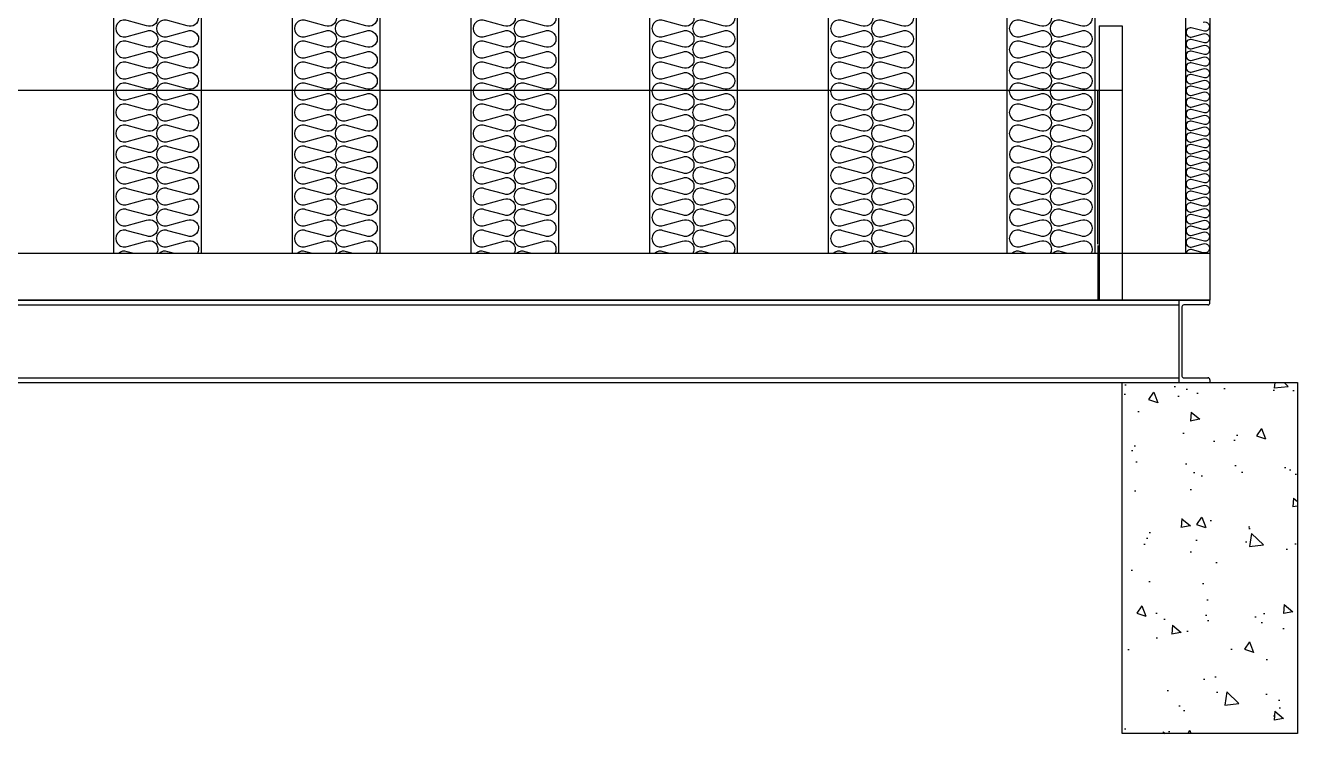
# Model space of a CAD drawing. Header units: millimetres. Extents: x 2113 to 34376, y 2901 to 25715.
# Drawn here: x 7194 to 9368, y 10126 to 11337 of the extents above; entities that cross this region are included whole.
import ezdxf

# ---------------------------------------------------------------- set-up
doc = ezdxf.new("R2010")
doc.units = ezdxf.units.MM
doc.linetypes.add('HIDDEN', pattern=[0.375, 0.25, -0.125])
for name, color, linetype in [('SMS', 220, 'Continuous'), ('냉각탑', 4, 'Continuous'), ('냉각탑_찬넬방진', 1, 'Continuous')]:
    doc.layers.add(name, color=color, linetype=linetype)

# ---------------------------------------------------------------- blocks, each defined once
blk = doc.blocks.new('SP전면')
at = {"color": 7}
for p, q in [((31549.2, -80510.4), (31549.2, -83988.4)), ((31699.2, -80510.4), (31699.2, -83988.4))]:
    blk.add_line(p, q, dxfattribs=at)
at = {"layer": 'SMS', "color": 5}
for points in [[(31625.1, -83585.9, -0.524856), (31605.6, -83599.3), (31572.7, -83590.4, 1.449198), (31572.7, -83617.3), (31605.6, -83608.3, -0.524856), (31625.1, -83621.8, -0.524856), (31605.6, -83635.2), (31572.7, -83626.3, 1.449198), (31572.7, -83653.2), (31605.6, -83644.3, -0.524856), (31625.1, -83657.7, -0.524856), (31605.6, -83671.1), (31572.7, -83662.2, 1.449198), (31572.7, -83689.1), (31605.6, -83680.2, -0.524856), (31625.1, -83693.6, -0.524856), (31605.6, -83707), (31572.7, -83698.1, 1.449198), (31572.7, -83725), (31605.6, -83716.1, -0.524856), (31625.1, -83729.5, -0.524856), (31605.6, -83742.9), (31572.7, -83734, 1.449198), (31572.7, -83760.9), (31605.6, -83752, -0.524856), (31625.1, -83765.4, -0.524856), (31605.6, -83778.8), (31572.7, -83769.9, 1.449198), (31572.7, -83796.8), (31605.6, -83787.9, -0.524856), (31625.1, -83801.3, -0.524856), (31605.6, -83814.8), (31572.7, -83805.9, 1.449198), (31572.7, -83832.7), (31605.6, -83823.8, -0.524856), (31625.1, -83837.2, -0.524856), (31605.6, -83850.7), (31572.7, -83841.8, 1.449198), (31572.7, -83868.6), (31605.6, -83859.7, -0.524856), (31625.1, -83873.1, -0.524856), (31605.6, -83886.6), (31572.7, -83877.7, 1.449198), (31572.7, -83904.5), (31605.6, -83895.6, -0.524856), (31625.1, -83909.1, -0.524856), (31605.6, -83922.5), (31572.7, -83913.6, 1.449198), (31572.7, -83940.4), (31605.6, -83931.5, -0.524856), (31625.1, -83945, -0.524856), (31605.6, -83958.4), (31572.7, -83949.5, 1.449198), (31572.7, -83976.4), (31605.6, -83967.4, -0.524856), (31625.1, -83980.9, -0.1385), (31622.9, -83988.4, -0.1385)], [(31694.7, -83585.9, -0.524856), (31675.2, -83599.3), (31642.3, -83590.4, 1.449198), (31642.3, -83617.3), (31675.2, -83608.3, -0.524856), (31694.7, -83621.8, -0.524856), (31675.2, -83635.2), (31642.3, -83626.3, 1.449198), (31642.3, -83653.2), (31675.2, -83644.3, -0.524856), (31694.7, -83657.7, -0.524856), (31675.2, -83671.1), (31642.3, -83662.2, 1.449198), (31642.3, -83689.1), (31675.2, -83680.2, -0.524856), (31694.7, -83693.6, -0.524856), (31675.2, -83707), (31642.3, -83698.1, 1.449198), (31642.3, -83725), (31675.2, -83716.1, -0.524856), (31694.7, -83729.5, -0.524856), (31675.2, -83742.9), (31642.3, -83734, 1.449198), (31642.3, -83760.9), (31675.2, -83752, -0.524856), (31694.7, -83765.4, -0.524856), (31675.2, -83778.8), (31642.3, -83769.9, 1.449198), (31642.3, -83796.8), (31675.2, -83787.9, -0.524856), (31694.7, -83801.3, -0.524856), (31675.2, -83814.8), (31642.3, -83805.9, 1.449198), (31642.3, -83832.7), (31675.2, -83823.8, -0.524856), (31694.7, -83837.2, -0.524856), (31675.2, -83850.7), (31642.3, -83841.8, 1.449198), (31642.3, -83868.6), (31675.2, -83859.7, -0.524856), (31694.7, -83873.1, -0.524856), (31675.2, -83886.6), (31642.3, -83877.7, 1.449198), (31642.3, -83904.5), (31675.2, -83895.6, -0.524856), (31694.7, -83909.1, -0.524856), (31675.2, -83922.5), (31642.3, -83913.6, 1.449198), (31642.3, -83940.4), (31675.2, -83931.5, -0.524856), (31694.7, -83945, -0.524856), (31675.2, -83958.4), (31642.3, -83949.5, 1.449198), (31642.3, -83976.4), (31675.2, -83967.4, -0.524856), (31694.7, -83980.9, -0.1385), (31692.6, -83988.4, -0.1385)], [(31583.8, -83988.4), (31572.7, -83985.4, 0.287554), (31557.7, -83988.4)], [(31653.4, -83988.4), (31642.3, -83985.4, 0.287554), (31627.4, -83988.4)]]:
    blk.add_lwpolyline(points, format="xyb", dxfattribs=at)
blk = doc.blocks.new('3')
at = {"color": 7}
for p, q in [((9176.5, 14466.8), (9176.5, 10946.8)), ((9218.5, 14466.8), (9218.5, 10866.8)), ((9218.5, 10946.8), (5618.5, 10946.8)), ((5618.5, 10866.8), (8373.5, 10866.8)), ((9218.5, 10866.8), (8373.5, 10866.8)), ((9218.5, 10866.8), (8373.5, 10866.8))]:
    blk.add_line(p, q, dxfattribs=at)
for p, q in [((9218.5, 14466.8), (9218.5, 10866.8)), ((9028.9, 11335.6), (9068.3, 11335.6)), ((9028.9, 11335.6), (9028.9, 10866.8)), ((9068.3, 11335.6), (9068.3, 11056.2)), ((9068.3, 11335.6), (9068.3, 10866.8)), ((6109.8, 11225.9), (9068.3, 11225.9)), ((9027, 10962.5), (9027, 11225.9)), ((9027, 10960.6), (9027, 10866.8)), ((5618.5, 10866.8), (8373.5, 10866.8)), ((9068.3, 10866.8), (6069.4, 10866.8)), ((9068.3, 10866.8), (6109.8, 10866.8)), ((8036.3, 10866.8), (7194.4, 10866.8)), ((9068.3, 10866.8), (8038.2, 10866.8)), ((9218.5, 10866.8), (8373.5, 10866.8)), ((8373.5, 10866.8), (9218.5, 10866.8)), ((9218.3, 10866.8), (9178.9, 10866.8)), ((9218.3, 10866.8), (9178.9, 10866.8))]:
    blk.add_line(p, q)
at = {"ltscale": 500, "elevation": 0}
blk.add_lwpolyline([(5618.5, 14466.8), (9218.3, 14466.8), (9218.3, 10866.8), (5618.5, 10866.8)], close=True, dxfattribs=at)
at = {"layer": 'SMS', "color": 5, "elevation": 0}
for points in [[(9206.7, 11342.1, -1.449198), (9206.7, 11327.2), (9188.5, 11332.1, 0.524856), (9177.6, 11324.7, 0.524856), (9188.5, 11317.2), (9206.7, 11322.2, -1.449198), (9206.7, 11307.2), (9188.5, 11312.2, 0.524856), (9177.6, 11304.7, 0.524856), (9188.5, 11297.3), (9206.7, 11302.2, -1.449198), (9206.7, 11287.3), (9188.5, 11292.2, 0.524856), (9177.6, 11284.8, 0.524856), (9188.5, 11277.3), (9206.7, 11282.3, -1.449198), (9206.7, 11267.3), (9188.5, 11272.3, 0.524856), (9177.6, 11264.8, 0.524856), (9188.5, 11257.4), (9206.7, 11262.3, -1.449198), (9206.7, 11247.4), (9188.5, 11252.3, 0.524856), (9177.6, 11244.9, 0.524856), (9188.5, 11237.4), (9206.7, 11242.4, -1.449198), (9206.7, 11227.4), (9188.5, 11232.4, 0.524856), (9177.6, 11224.9, 0.524856), (9188.5, 11217.5), (9206.7, 11222.4, -1.449198), (9206.7, 11207.5), (9188.5, 11212.4, 0.524856), (9177.6, 11205, 0.524856), (9188.5, 11197.5), (9206.7, 11202.5, -1.449198), (9206.7, 11187.5), (9188.5, 11192.5, 0.524856), (9177.6, 11185, 0.524856), (9188.5, 11177.6), (9206.7, 11182.5, -1.449198), (9206.7, 11167.6), (9188.5, 11172.5, 0.524856), (9177.6, 11165.1, 0.524856), (9188.5, 11157.6), (9206.7, 11162.6, -1.449198), (9206.7, 11147.6), (9188.5, 11152.6, 0.524856), (9177.6, 11145.1, 0.524856), (9188.5, 11137.7), (9206.7, 11142.6, -1.449198), (9206.7, 11127.7), (9188.5, 11132.6, 0.524856), (9177.6, 11125.2, 0.524856), (9188.5, 11117.7), (9206.7, 11122.7, -1.449198), (9206.7, 11107.7), (9188.5, 11112.7, 0.524856), (9177.6, 11105.2, 0.524856), (9188.5, 11097.8), (9206.7, 11102.7, -1.449198), (9206.7, 11087.8), (9188.5, 11092.7, 0.524856), (9177.6, 11085.3, 0.524856), (9188.5, 11077.8), (9206.7, 11082.8, -1.449198), (9206.7, 11067.8), (9188.5, 11072.8, 0.524856), (9177.6, 11065.3, 0.524856), (9188.5, 11057.9), (9206.7, 11062.8, -1.449198), (9206.7, 11047.9), (9188.5, 11052.8, 0.524856), (9177.6, 11045.4, 0.524856), (9188.5, 11037.9), (9206.7, 11042.9, -1.449198), (9206.7, 11027.9), (9188.5, 11032.9, 0.524856), (9177.6, 11025.4, 0.524856), (9188.5, 11018), (9206.7, 11022.9, -1.449198), (9206.7, 11008), (9188.5, 11012.9, 0.524856), (9177.6, 11005.5, 0.524856), (9188.5, 10998), (9206.7, 11003, -1.449198), (9206.7, 10988), (9188.5, 10993, 0.524856), (9177.6, 10985.5, 0.417249), (9185.7, 10977.5)], [(9217.3, 10993.5, -0.446849), (9206.7, 10988), (9188.5, 10993, 0.524856), (9177.6, 10985.5, 0.524856), (9188.5, 10978.1), (9206.7, 10983, -1.449198), (9206.7, 10968.1), (9188.5, 10973, 0.524856), (9177.6, 10965.6, 0.524856), (9188.5, 10958.1), (9206.7, 10963.1, -1.449198), (9206.7, 10948.1), (9188.5, 10953.1, 0.476486), (9177.7, 10946.8, 0.476486)]]:
    blk.add_lwpolyline(points, format="xyb", dxfattribs=at)
at = {"layer": '냉각탑', "ltscale": 30}
blk.add_line((6069.4, 10866.8), (9068.3, 10866.8), dxfattribs=at)
at = {"layer": '냉각탑', "color": 6, "linetype": 'HIDDEN'}
for p, q in [((7924.8, 10866.8), (7305.9, 10866.8)), ((7901, 10866.8), (7329.7, 10866.8)), ((9068.3, 10866.8), (8803.9, 10866.8))]:
    blk.add_line(p, q, dxfattribs=at)
at = {"layer": '냉각탑_찬넬방진', "ltscale": 30}
for p, q in [((5671.4, 10858.9), (9165.3, 10858.9)), ((6069.4, 10866.8), (8881, 10866.8)), ((6069.4, 10866.8), (8881, 10866.8)), ((5671.4, 10734.2), (9165.3, 10734.2)), ((5671.4, 10726.2), (9165.3, 10726.2)), ((5671.4, 10726.2), (9165.3, 10726.2))]:
    blk.add_line(p, q, dxfattribs=at)
at = {"layer": '냉각탑_찬넬방진', "ltscale": 150}
for p, q in [((9218.3, 10866.8), (9165.3, 10866.8)), ((9218.3, 10866.8), (9165.3, 10866.8)), ((9218.3, 10866.8), (9165.3, 10866.8)), ((9165.3, 10866.8), (9165.3, 10726.2)), ((9218.3, 10866.8), (9165.3, 10866.8)), ((9170.6, 10855.7), (9170.6, 10737.3)), ((9215.1, 10858.9), (9173.8, 10858.9)), ((9215.1, 10858.9), (9173.8, 10858.9)), ((9218.3, 10862.1), (9218.3, 10866.8)), ((9218.3, 10862.1), (9218.3, 10866.8)), ((9165.3, 10726.2), (9218.3, 10726.2)), ((9173.8, 10734.2), (9215.1, 10734.2)), ((9218.3, 10731), (9218.3, 10726.2))]:
    blk.add_line(p, q, dxfattribs=at)
for centre, start, end in [((9173.8, 10855.7), 90, 180), ((9173.8, 10855.7), 90, 180), ((9215.1, 10862.1), 270, 0), ((9215.1, 10862.1), 270, 0), ((9173.8, 10737.3), 180, 270), ((9215.1, 10731), 0, 90)]:
    blk.add_arc(centre, 3.18, start, end, dxfattribs=at)
for p in [(-24205.2, 94935.2), (-23899.7, 94935.2), (-23594.2, 94935.2), (-23288.7, 94935.2), (-22983.2, 94935.2), (-22677.7, 94935.2)]:
    blk.add_blockref('SP전면', p)

msp = doc.modelspace()

# ---------------------------------------------------------------- hatches: boundary and pattern name
h = msp.add_hatch()
h.set_pattern_fill('AR-CONC', color=4, angle=-90)
h.set_pattern_definition([(320, (-192915.24, 345506.21), (-15.939086, -182.18467), [19.05, -209.55]), (265, (-192915.24, 345506.21), (191.056845, 35.24342), [15.24, -167.64058]), (10.451445, (-192916.57, 345491.03), (175.11775, -146.94125), [16.19001, -178.090245]), (316.1842, (-192864.44, 345506.21), (-42.04233, -271.07904), [28.575, -314.325]), (6.63556, (-192867.94, 345483.62), (247.42612, -237.40413), [24.28502, -267.1356]), (261.18415, (-192864.44, 345506.2), (247.42612, -237.40413), [22.85997, -251.45973]), (291, (-192877.14, 345480.81), (-102.2652, -151.61439), [19.05, -209.55]), (236, (-192877.14, 345480.81), (184.18797, -61.80203), [15.24, -167.64]), (341.451445, (-192885.66, 345468.18), (81.92277, -213.41642), [16.19001, -178.08994]), (307.5, (-192915.24, 345506.21), (84.555039, -3.088603), [0, -165.608, 0, -170.18, 0, -168.275]), (277.5, (-192915.24, 345506.21), (100.180575, -66.819663), [0, -97.028, 0, -161.798, 0, -64.135]), (237.5, (-192915.24, 345562.854), (-5.728744, -135.590595), [0, -63.5, 0, -198.12, 0, -262.89]), (227.5, (-192915.24, 345588.25), (25.42649, -148.12918), [0, -82.55, 0, -131.572, 0, -186.69])])
h.paths.add_polyline_path([(9068.3, 10726.3), (9068.3, 10126.3), (9368.3, 10126.1), (9368.3, 10726.1)])

# ---------------------------------------------------------------- linework, layer by layer
at = {"ltscale": 500, "elevation": 0}
msp.add_lwpolyline([(9368.3, 10726.2), (9368.3, 10126.2), (9068.3, 10126.2), (9068.3, 10726.2)], close=True, dxfattribs=at)

# ---------------------------------------------------------------- block references
msp.add_blockref('3', (0, 0))

doc.saveas('drawing.dxf')
